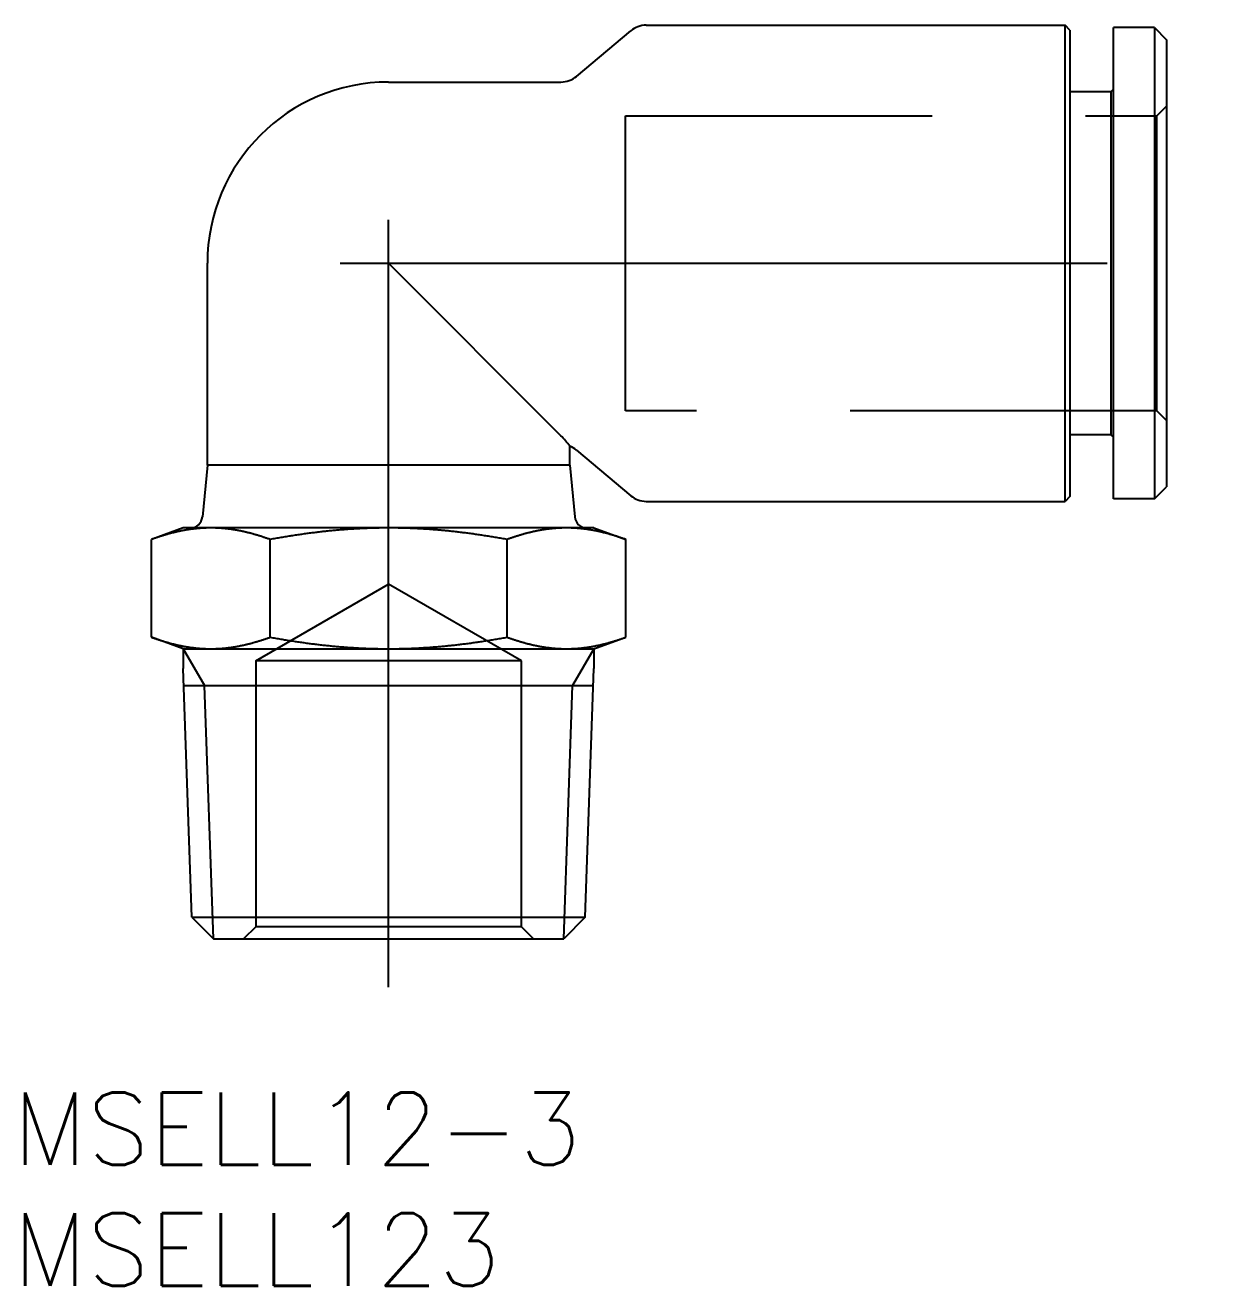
# Model space of a CAD drawing. Extents: x -15 to 88, y -14 to 40.
# Drawn here: x -15 to 34.2, y -14.4 to 37.8 of the extents above; entities that cross this region are included whole.
import ezdxf

# ---------------------------------------------------------------- set-up
doc = ezdxf.new("R2010")
doc.units = 0
doc.linetypes.add('CENTER', pattern=[50.8, 31.75, -6.35, 6.35, -6.35])
doc.linetypes.add('DASHED', pattern=[19.05, 12.7, -6.35])
doc.layers.get('0').update_dxf_attribs({"linetype": 'CONTINUOUS'})
doc.layers.add('CENTER', color=1, linetype='CENTER')
doc.styles.get("Standard").update_dxf_attribs({"font": 'txt.shx', "height": 3, "bigfont": 'bigfont.shx'})

msp = doc.modelspace()

# ---------------------------------------------------------------- linework, layer by layer
at = {"color": 7, "linetype": 'CONTINUOUS'}
for p, q in [((7.77884, 35.68403), (10.02116, 37.56597)), ((10.66403, 37.8), (28, 37.8)), ((28, 18.1), (28, 37.8)), ((28.2, 37.6), (28, 37.8)), ((28.2, 37.6), (28.2, 18.3)), ((30, 18.2), (30, 37.7)), ((31.7, 37.7), (30, 37.7)), ((31.7, 37.7), (31.7, 18.2)), ((31.7, 37.7), (32.2, 37.2)), ((32.2, 37.2), (32.2, 18.7)), ((0, 35.45), (7.13597, 35.45)), ((29.9, 35.05), (28.2, 35.05)), ((29.9, 35.05), (30, 35.15)), ((29.9, 35.05), (29.9, 20.85)), ((-7.5, 19.6), (-7.5, 27.95)), ((7.13597, 20.81403), (0, 27.95)), ((7.5, 19.6), (7.5, 20.38139)), ((29.9, 20.85), (28.2, 20.85)), ((29.9, 20.85), (30, 20.75)), ((7.77884, 20.21597), (10.02116, 18.33403)), ((-7.5, 19.6), (-7.70652, 17.45214)), ((7.5, 19.6), (-7.5, 19.6)), ((7.5, 19.6), (7.70652, 17.45214)), ((28.2, 18.3), (28, 18.1)), ((31.7, 18.2), (32.2, 18.7)), ((10.66403, 18.1), (28, 18.1)), ((31.7, 18.2), (30, 18.2)), ((-8.5, 17), (-9.81495, 16.5214)), ((8.5, 17), (-8.5, 17)), ((8.5, 17), (9.81495, 16.5214)), ((-9.81495, 12.4786), (-9.81495, 16.5214)), ((-4.90748, 12.4786), (-4.90748, 16.5214)), ((4.90748, 12.4786), (4.90748, 16.5214)), ((9.81495, 12.4786), (9.81495, 16.5214)), ((-8.5, 12), (-9.81495, 12.4786)), ((-8.5, 12), (8.5, 12)), ((-8.5, 12), (-8.5, 11.18953)), ((8.5, 12), (9.81495, 12.4786)), ((8.5, 12), (8.5, 11.18953)), ((-8.14026, 0.88793), (-8.5, 11.18953)), ((8.14026, 0.88793), (8.5, 11.18953)), ((-8.47502, 10.47409), (8.47502, 10.47409)), ((-8.14026, 0.88793), (8.14026, 0.88793)), ((-8.14026, 0.88793), (-7.25329, 0.00095)), ((8.14026, 0.88793), (7.25233, 0)), ((-7.25325, 0), (7.25233, 0))]:
    msp.add_line(p, q, dxfattribs=at)
at = {"color": 3, "linetype": 'DASHED'}
for p, q in [((31.8, 34.05), (32.2, 34.45)), ((9.8, 21.85), (9.8, 34.05)), ((9.8, 34.05), (31.8, 34.05)), ((31.8, 21.85), (31.8, 34.05)), ((31.8, 21.85), (9.8, 21.85)), ((32.2, 21.45), (31.8, 21.85)), ((-5.5, 11.5), (0, 14.67543)), ((5.5, 11.5), (0, 14.67543)), ((-5.5, 11.5), (-5.5, 0.5)), ((5.5, 11.5), (-5.5, 11.5)), ((5.5, 0.5), (5.5, 11.5)), ((-5.5, 0.5), (-6, 0)), ((5.5, 0.5), (-5.5, 0.5)), ((6, 0), (5.5, 0.5))]:
    msp.add_line(p, q, dxfattribs=at)
at = {"color": 3, "linetype": 'CONTINUOUS'}
for p, q in [((-8.5, 12), (-7.61902, 10.47409)), ((8.5, 12), (7.61902, 10.47409)), ((-7.25325, 0), (-7.61902, 10.47409)), ((7.25325, 0), (7.61902, 10.47409))]:
    msp.add_line(p, q, dxfattribs=at)
at = {"color": 7}
for points in [[(-7.36122, 17, 0), (-7.38654, 16.9999, 0), (-7.41184, 16.9998, 0), (-7.43711, 16.9995, 0), (-7.46236, 16.9991, 0), (-7.48758, 16.9986, 0), (-7.51277, 16.998, 0), (-7.53795, 16.9973, 0), (-7.5631, 16.9965, 0), (-7.58824, 16.9956, 0), (-7.61335, 16.9946, 0), (-7.63845, 16.9934, 0), (-7.66353, 16.9922, 0), (-7.6886, 16.9908, 0), (-7.71366, 16.9894, 0), (-7.7387, 16.9878, 0), (-7.76374, 16.9862, 0), (-7.78876, 16.9844, 0), (-7.81378, 16.9825, 0), (-7.83879, 16.9805, 0), (-7.8638, 16.9784, 0), (-7.8888, 16.9763, 0), (-7.9138, 16.974, 0), (-7.9388, 16.9716, 0), (-7.9638, 16.9691, 0), (-7.98879, 16.9665, 0), (-8.0138, 16.9637, 0), (-8.0388, 16.9609, 0), (-8.06381, 16.958, 0), (-8.08883, 16.955, 0), (-8.11385, 16.9519, 0), (-8.13888, 16.9486, 0), (-8.16392, 16.9453, 0), (-8.18897, 16.9419, 0), (-8.21404, 16.9383, 0), (-8.23912, 16.9347, 0), (-8.26421, 16.9309, 0), (-8.28932, 16.9271, 0), (-8.31444, 16.9231, 0), (-8.33959, 16.9191, 0), (-8.36475, 16.9149, 0), (-8.38993, 16.9107, 0), (-8.41514, 16.9063, 0), (-8.44037, 16.9018, 0), (-8.46562, 16.8973, 0), (-8.4909, 16.8926, 0), (-8.5162, 16.8878, 0), (-8.54154, 16.8829, 0), (-8.5669, 16.8779, 0), (-8.59229, 16.8728, 0), (-8.61772, 16.8676, 0), (-8.64318, 16.8623, 0), (-8.66867, 16.8569, 0), (-8.6942, 16.8514, 0), (-8.71976, 16.8458, 0), (-8.74536, 16.8401, 0), (-8.771, 16.8342, 0), (-8.79668, 16.8283, 0), (-8.8224, 16.8223, 0), (-8.84817, 16.8161, 0), (-8.87398, 16.8099, 0), (-8.89983, 16.8035, 0), (-8.92573, 16.797, 0), (-8.95168, 16.7905, 0), (-8.97768, 16.7838, 0), (-9.00372, 16.777, 0), (-9.02982, 16.7701, 0), (-9.05597, 16.7631, 0), (-9.08218, 16.756, 0), (-9.10844, 16.7488, 0), (-9.13476, 16.7414, 0), (-9.16113, 16.734, 0), (-9.18756, 16.7264, 0), (-9.21406, 16.7188, 0), (-9.24062, 16.711, 0), (-9.26724, 16.7031, 0), (-9.29392, 16.6951, 0), (-9.32067, 16.687, 0), (-9.34748, 16.6788, 0), (-9.37437, 16.6705, 0), (-9.40132, 16.662, 0), (-9.42835, 16.6535, 0), (-9.45545, 16.6448, 0), (-9.48262, 16.636, 0), (-9.50987, 16.6271, 0), (-9.53719, 16.6181, 0), (-9.56459, 16.6089, 0), (-9.59207, 16.5997, 0), (-9.61964, 16.5903, 0), (-9.64728, 16.5808, 0), (-9.67501, 16.5712, 0), (-9.70282, 16.5615, 0), (-9.73072, 16.5517, 0), (-9.75871, 16.5417, 0), (-9.78679, 16.5316, 0), (-9.81495, 16.5214, 0)], [(-4.90748, 16.5214, 0), (-4.93565, 16.5316, 0), (-4.96372, 16.5417, 0), (-4.99171, 16.5517, 0), (-5.01961, 16.5615, 0), (-5.04742, 16.5712, 0), (-5.07515, 16.5808, 0), (-5.1028, 16.5903, 0), (-5.13036, 16.5997, 0), (-5.15784, 16.6089, 0), (-5.18524, 16.6181, 0), (-5.21256, 16.6271, 0), (-5.23981, 16.636, 0), (-5.26698, 16.6448, 0), (-5.29408, 16.6535, 0), (-5.32111, 16.662, 0), (-5.34806, 16.6705, 0), (-5.37495, 16.6788, 0), (-5.40176, 16.687, 0), (-5.42851, 16.6951, 0), (-5.4552, 16.7031, 0), (-5.48182, 16.711, 0), (-5.50837, 16.7188, 0), (-5.53487, 16.7264, 0), (-5.5613, 16.734, 0), (-5.58768, 16.7414, 0), (-5.61399, 16.7488, 0), (-5.64025, 16.756, 0), (-5.66646, 16.7631, 0), (-5.69261, 16.7701, 0), (-5.71871, 16.777, 0), (-5.74476, 16.7838, 0), (-5.77075, 16.7905, 0), (-5.7967, 16.797, 0), (-5.8226, 16.8035, 0), (-5.84846, 16.8099, 0), (-5.87426, 16.8161, 0), (-5.90003, 16.8223, 0), (-5.92575, 16.8283, 0), (-5.95143, 16.8342, 0), (-5.97707, 16.8401, 0), (-6.00267, 16.8458, 0), (-6.02824, 16.8514, 0), (-6.05376, 16.8569, 0), (-6.07926, 16.8623, 0), (-6.10471, 16.8676, 0), (-6.13014, 16.8728, 0), (-6.15553, 16.8779, 0), (-6.18089, 16.8829, 0), (-6.20623, 16.8878, 0), (-6.23153, 16.8926, 0), (-6.25681, 16.8973, 0), (-6.28207, 16.9018, 0), (-6.30729, 16.9063, 0), (-6.3325, 16.9107, 0), (-6.35768, 16.9149, 0), (-6.38285, 16.9191, 0), (-6.40799, 16.9231, 0), (-6.43312, 16.9271, 0), (-6.45822, 16.9309, 0), (-6.48332, 16.9347, 0), (-6.50839, 16.9383, 0), (-6.53346, 16.9419, 0), (-6.55851, 16.9453, 0), (-6.58355, 16.9486, 0), (-6.60858, 16.9519, 0), (-6.63361, 16.955, 0), (-6.65862, 16.958, 0), (-6.68363, 16.9609, 0), (-6.70864, 16.9637, 0), (-6.73364, 16.9665, 0), (-6.75864, 16.9691, 0), (-6.78363, 16.9716, 0), (-6.80863, 16.974, 0), (-6.83363, 16.9763, 0), (-6.85863, 16.9784, 0), (-6.88364, 16.9805, 0), (-6.90865, 16.9825, 0), (-6.93367, 16.9844, 0), (-6.95869, 16.9862, 0), (-6.98373, 16.9878, 0), (-7.00877, 16.9894, 0), (-7.03383, 16.9908, 0), (-7.0589, 16.9922, 0), (-7.08398, 16.9934, 0), (-7.10908, 16.9946, 0), (-7.1342, 16.9956, 0), (-7.15933, 16.9965, 0), (-7.18448, 16.9973, 0), (-7.20966, 16.998, 0), (-7.23485, 16.9986, 0), (-7.26007, 16.9991, 0), (-7.28532, 16.9995, 0), (-7.31059, 16.9998, 0), (-7.33589, 16.9999, 0), (-7.36122, 17, 0)], [(0, 17, 0), (-0.05066, 16.9999, 0), (-0.10125, 16.9998, 0), (-0.1518, 16.9995, 0), (-0.20228, 16.9991, 0), (-0.25272, 16.9986, 0), (-0.30312, 16.998, 0), (-0.35347, 16.9973, 0), (-0.40377, 16.9965, 0), (-0.45404, 16.9956, 0), (-0.50427, 16.9946, 0), (-0.55447, 16.9934, 0), (-0.60464, 16.9922, 0), (-0.65477, 16.9908, 0), (-0.70489, 16.9894, 0), (-0.75498, 16.9878, 0), (-0.80505, 16.9862, 0), (-0.8551, 16.9844, 0), (-0.90513, 16.9825, 0), (-0.95515, 16.9805, 0), (-1.00516, 16.9784, 0), (-1.05517, 16.9763, 0), (-1.10517, 16.974, 0), (-1.15516, 16.9716, 0), (-1.20516, 16.9691, 0), (-1.25516, 16.9665, 0), (-1.30516, 16.9637, 0), (-1.35517, 16.9609, 0), (-1.40519, 16.958, 0), (-1.45522, 16.955, 0), (-1.50527, 16.9519, 0), (-1.55533, 16.9486, 0), (-1.60541, 16.9453, 0), (-1.65552, 16.9419, 0), (-1.70564, 16.9383, 0), (-1.7558, 16.9347, 0), (-1.80598, 16.9309, 0), (-1.8562, 16.9271, 0), (-1.90645, 16.9231, 0), (-1.95674, 16.9191, 0), (-2.00707, 16.9149, 0), (-2.05743, 16.9107, 0), (-2.10784, 16.9063, 0), (-2.1583, 16.9018, 0), (-2.20881, 16.8973, 0), (-2.25937, 16.8926, 0), (-2.30998, 16.8878, 0), (-2.36064, 16.8829, 0), (-2.41137, 16.8779, 0), (-2.46216, 16.8728, 0), (-2.51301, 16.8676, 0), (-2.56392, 16.8623, 0), (-2.6149, 16.8569, 0), (-2.66596, 16.8514, 0), (-2.71709, 16.8458, 0), (-2.76829, 16.8401, 0), (-2.81957, 16.8342, 0), (-2.87093, 16.8283, 0), (-2.92237, 16.8223, 0), (-2.9739, 16.8161, 0), (-3.02552, 16.8099, 0), (-3.07723, 16.8035, 0), (-3.12903, 16.797, 0), (-3.18093, 16.7905, 0), (-3.23292, 16.7838, 0), (-3.28501, 16.777, 0), (-3.33721, 16.7701, 0), (-3.38951, 16.7631, 0), (-3.44192, 16.756, 0), (-3.49445, 16.7488, 0), (-3.54708, 16.7414, 0), (-3.59983, 16.734, 0), (-3.6527, 16.7264, 0), (-3.70569, 16.7188, 0), (-3.7588, 16.711, 0), (-3.81204, 16.7031, 0), (-3.86541, 16.6951, 0), (-3.9189, 16.687, 0), (-3.97254, 16.6788, 0), (-4.02631, 16.6705, 0), (-4.08022, 16.662, 0), (-4.13427, 16.6535, 0), (-4.18846, 16.6448, 0), (-4.24281, 16.636, 0), (-4.2973, 16.6271, 0), (-4.35195, 16.6181, 0), (-4.40675, 16.6089, 0), (-4.46172, 16.5997, 0), (-4.51684, 16.5903, 0), (-4.57213, 16.5808, 0), (-4.62759, 16.5712, 0), (-4.68321, 16.5615, 0), (-4.73901, 16.5517, 0), (-4.79499, 16.5417, 0), (-4.85114, 16.5316, 0), (-4.90748, 16.5214, 0)], [(4.90748, 16.5214, 0), (4.85114, 16.5316, 0), (4.79499, 16.5417, 0), (4.73901, 16.5517, 0), (4.68321, 16.5615, 0), (4.62759, 16.5712, 0), (4.57213, 16.5808, 0), (4.51684, 16.5903, 0), (4.46172, 16.5997, 0), (4.40675, 16.6089, 0), (4.35195, 16.6181, 0), (4.2973, 16.6271, 0), (4.24281, 16.636, 0), (4.18846, 16.6448, 0), (4.13427, 16.6535, 0), (4.08022, 16.662, 0), (4.02631, 16.6705, 0), (3.97254, 16.6788, 0), (3.9189, 16.687, 0), (3.86541, 16.6951, 0), (3.81204, 16.7031, 0), (3.7588, 16.711, 0), (3.70569, 16.7188, 0), (3.6527, 16.7264, 0), (3.59983, 16.734, 0), (3.54708, 16.7414, 0), (3.49445, 16.7488, 0), (3.44192, 16.756, 0), (3.38951, 16.7631, 0), (3.33721, 16.7701, 0), (3.28501, 16.777, 0), (3.23292, 16.7838, 0), (3.18093, 16.7905, 0), (3.12903, 16.797, 0), (3.07723, 16.8035, 0), (3.02552, 16.8099, 0), (2.9739, 16.8161, 0), (2.92237, 16.8223, 0), (2.87093, 16.8283, 0), (2.81957, 16.8342, 0), (2.76829, 16.8401, 0), (2.71709, 16.8458, 0), (2.66596, 16.8514, 0), (2.6149, 16.8569, 0), (2.56392, 16.8623, 0), (2.51301, 16.8676, 0), (2.46216, 16.8728, 0), (2.41137, 16.8779, 0), (2.36064, 16.8829, 0), (2.30998, 16.8878, 0), (2.25937, 16.8926, 0), (2.20881, 16.8973, 0), (2.1583, 16.9018, 0), (2.10784, 16.9063, 0), (2.05743, 16.9107, 0), (2.00707, 16.9149, 0), (1.95674, 16.9191, 0), (1.90645, 16.9231, 0), (1.8562, 16.9271, 0), (1.80598, 16.9309, 0), (1.7558, 16.9347, 0), (1.70564, 16.9383, 0), (1.65552, 16.9419, 0), (1.60541, 16.9453, 0), (1.55533, 16.9486, 0), (1.50527, 16.9519, 0), (1.45522, 16.955, 0), (1.40519, 16.958, 0), (1.35517, 16.9609, 0), (1.30516, 16.9637, 0), (1.25516, 16.9665, 0), (1.20516, 16.9691, 0), (1.15516, 16.9716, 0), (1.10517, 16.974, 0), (1.05517, 16.9763, 0), (1.00516, 16.9784, 0), (0.95515, 16.9805, 0), (0.90513, 16.9825, 0), (0.8551, 16.9844, 0), (0.80505, 16.9862, 0), (0.75498, 16.9878, 0), (0.70489, 16.9894, 0), (0.65477, 16.9908, 0), (0.60464, 16.9922, 0), (0.55447, 16.9934, 0), (0.50427, 16.9946, 0), (0.45404, 16.9956, 0), (0.40377, 16.9965, 0), (0.35347, 16.9973, 0), (0.30312, 16.998, 0), (0.25272, 16.9986, 0), (0.20228, 16.9991, 0), (0.1518, 16.9995, 0), (0.10125, 16.9998, 0), (0.05066, 16.9999, 0), (0, 17, 0)], [(7.36122, 17, 0), (7.33589, 16.9999, 0), (7.31059, 16.9998, 0), (7.28532, 16.9995, 0), (7.26007, 16.9991, 0), (7.23485, 16.9986, 0), (7.20966, 16.998, 0), (7.18448, 16.9973, 0), (7.15933, 16.9965, 0), (7.1342, 16.9956, 0), (7.10908, 16.9946, 0), (7.08398, 16.9934, 0), (7.0589, 16.9922, 0), (7.03383, 16.9908, 0), (7.00877, 16.9894, 0), (6.98373, 16.9878, 0), (6.95869, 16.9862, 0), (6.93367, 16.9844, 0), (6.90865, 16.9825, 0), (6.88364, 16.9805, 0), (6.85863, 16.9784, 0), (6.83363, 16.9763, 0), (6.80863, 16.974, 0), (6.78363, 16.9716, 0), (6.75864, 16.9691, 0), (6.73364, 16.9665, 0), (6.70864, 16.9637, 0), (6.68363, 16.9609, 0), (6.65862, 16.958, 0), (6.63361, 16.955, 0), (6.60858, 16.9519, 0), (6.58355, 16.9486, 0), (6.55851, 16.9453, 0), (6.53346, 16.9419, 0), (6.50839, 16.9383, 0), (6.48332, 16.9347, 0), (6.45822, 16.9309, 0), (6.43312, 16.9271, 0), (6.40799, 16.9231, 0), (6.38285, 16.9191, 0), (6.35768, 16.9149, 0), (6.3325, 16.9107, 0), (6.30729, 16.9063, 0), (6.28207, 16.9018, 0), (6.25681, 16.8973, 0), (6.23153, 16.8926, 0), (6.20623, 16.8878, 0), (6.18089, 16.8829, 0), (6.15553, 16.8779, 0), (6.13014, 16.8728, 0), (6.10471, 16.8676, 0), (6.07926, 16.8623, 0), (6.05376, 16.8569, 0), (6.02824, 16.8514, 0), (6.00267, 16.8458, 0), (5.97707, 16.8401, 0), (5.95143, 16.8342, 0), (5.92575, 16.8283, 0), (5.90003, 16.8223, 0), (5.87426, 16.8161, 0), (5.84846, 16.8099, 0), (5.8226, 16.8035, 0), (5.7967, 16.797, 0), (5.77075, 16.7905, 0), (5.74476, 16.7838, 0), (5.71871, 16.777, 0), (5.69261, 16.7701, 0), (5.66646, 16.7631, 0), (5.64025, 16.756, 0), (5.61399, 16.7488, 0), (5.58768, 16.7414, 0), (5.5613, 16.734, 0), (5.53487, 16.7264, 0), (5.50837, 16.7188, 0), (5.48182, 16.711, 0), (5.4552, 16.7031, 0), (5.42851, 16.6951, 0), (5.40176, 16.687, 0), (5.37495, 16.6788, 0), (5.34806, 16.6705, 0), (5.32111, 16.662, 0), (5.29408, 16.6535, 0), (5.26698, 16.6448, 0), (5.23981, 16.636, 0), (5.21256, 16.6271, 0), (5.18524, 16.6181, 0), (5.15784, 16.6089, 0), (5.13036, 16.5997, 0), (5.1028, 16.5903, 0), (5.07515, 16.5808, 0), (5.04742, 16.5712, 0), (5.01961, 16.5615, 0), (4.99171, 16.5517, 0), (4.96372, 16.5417, 0), (4.93565, 16.5316, 0), (4.90748, 16.5214, 0)], [(9.81495, 16.5214, 0), (9.78679, 16.5316, 0), (9.75871, 16.5417, 0), (9.73072, 16.5517, 0), (9.70282, 16.5615, 0), (9.67501, 16.5712, 0), (9.64728, 16.5808, 0), (9.61964, 16.5903, 0), (9.59207, 16.5997, 0), (9.56459, 16.6089, 0), (9.53719, 16.6181, 0), (9.50987, 16.6271, 0), (9.48262, 16.636, 0), (9.45545, 16.6448, 0), (9.42835, 16.6535, 0), (9.40132, 16.662, 0), (9.37437, 16.6705, 0), (9.34748, 16.6788, 0), (9.32067, 16.687, 0), (9.29392, 16.6951, 0), (9.26724, 16.7031, 0), (9.24062, 16.711, 0), (9.21406, 16.7188, 0), (9.18756, 16.7264, 0), (9.16113, 16.734, 0), (9.13476, 16.7414, 0), (9.10844, 16.7488, 0), (9.08218, 16.756, 0), (9.05597, 16.7631, 0), (9.02982, 16.7701, 0), (9.00372, 16.777, 0), (8.97768, 16.7838, 0), (8.95168, 16.7905, 0), (8.92573, 16.797, 0), (8.89983, 16.8035, 0), (8.87398, 16.8099, 0), (8.84817, 16.8161, 0), (8.8224, 16.8223, 0), (8.79668, 16.8283, 0), (8.771, 16.8342, 0), (8.74536, 16.8401, 0), (8.71976, 16.8458, 0), (8.6942, 16.8514, 0), (8.66867, 16.8569, 0), (8.64318, 16.8623, 0), (8.61772, 16.8676, 0), (8.59229, 16.8728, 0), (8.5669, 16.8779, 0), (8.54154, 16.8829, 0), (8.5162, 16.8878, 0), (8.4909, 16.8926, 0), (8.46562, 16.8973, 0), (8.44037, 16.9018, 0), (8.41514, 16.9063, 0), (8.38993, 16.9107, 0), (8.36475, 16.9149, 0), (8.33959, 16.9191, 0), (8.31444, 16.9231, 0), (8.28932, 16.9271, 0), (8.26421, 16.9309, 0), (8.23912, 16.9347, 0), (8.21404, 16.9383, 0), (8.18897, 16.9419, 0), (8.16392, 16.9453, 0), (8.13888, 16.9486, 0), (8.11385, 16.9519, 0), (8.08883, 16.955, 0), (8.06381, 16.958, 0), (8.0388, 16.9609, 0), (8.0138, 16.9637, 0), (7.98879, 16.9665, 0), (7.9638, 16.9691, 0), (7.9388, 16.9716, 0), (7.9138, 16.974, 0), (7.8888, 16.9763, 0), (7.8638, 16.9784, 0), (7.83879, 16.9805, 0), (7.81378, 16.9825, 0), (7.78876, 16.9844, 0), (7.76374, 16.9862, 0), (7.7387, 16.9878, 0), (7.71366, 16.9894, 0), (7.6886, 16.9908, 0), (7.66353, 16.9922, 0), (7.63845, 16.9934, 0), (7.61335, 16.9946, 0), (7.58824, 16.9956, 0), (7.5631, 16.9965, 0), (7.53795, 16.9973, 0), (7.51277, 16.998, 0), (7.48758, 16.9986, 0), (7.46236, 16.9991, 0), (7.43711, 16.9995, 0), (7.41184, 16.9998, 0), (7.38654, 16.9999, 0), (7.36122, 17, 0)], [(-9.81495, 12.4786, 0), (-9.78701, 12.4685, 0), (-9.75915, 12.4585, 0), (-9.73137, 12.4486, 0), (-9.70368, 12.4388, 0), (-9.67606, 12.4291, 0), (-9.64853, 12.4196, 0), (-9.62107, 12.4102, 0), (-9.59369, 12.4009, 0), (-9.56638, 12.3917, 0), (-9.53915, 12.3826, 0), (-9.51199, 12.3736, 0), (-9.4849, 12.3647, 0), (-9.45789, 12.356, 0), (-9.43094, 12.3474, 0), (-9.40405, 12.3388, 0), (-9.37724, 12.3304, 0), (-9.35049, 12.3221, 0), (-9.3238, 12.3139, 0), (-9.29717, 12.3059, 0), (-9.27061, 12.2979, 0), (-9.2441, 12.29, 0), (-9.21765, 12.2823, 0), (-9.19126, 12.2746, 0), (-9.16492, 12.2671, 0), (-9.13864, 12.2597, 0), (-9.11242, 12.2523, 0), (-9.08624, 12.2451, 0), (-9.06012, 12.238, 0), (-9.03404, 12.231, 0), (-9.00801, 12.2241, 0), (-8.98203, 12.2173, 0), (-8.9561, 12.2107, 0), (-8.93021, 12.2041, 0), (-8.90436, 12.1976, 0), (-8.87856, 12.1913, 0), (-8.85279, 12.185, 0), (-8.82707, 12.1788, 0), (-8.80138, 12.1728, 0), (-8.77573, 12.1669, 0), (-8.75012, 12.161, 0), (-8.72454, 12.1553, 0), (-8.699, 12.1496, 0), (-8.67349, 12.1441, 0), (-8.64801, 12.1387, 0), (-8.62255, 12.1334, 0), (-8.59713, 12.1282, 0), (-8.57174, 12.123, 0), (-8.54637, 12.118, 0), (-8.52103, 12.1131, 0), (-8.49571, 12.1083, 0), (-8.47041, 12.1036, 0), (-8.44514, 12.099, 0), (-8.41988, 12.0945, 0), (-8.39465, 12.0901, 0), (-8.36943, 12.0859, 0), (-8.34423, 12.0817, 0), (-8.31905, 12.0776, 0), (-8.29387, 12.0736, 0), (-8.26872, 12.0697, 0), (-8.24357, 12.066, 0), (-8.21844, 12.0623, 0), (-8.19331, 12.0587, 0), (-8.16819, 12.0553, 0), (-8.14308, 12.0519, 0), (-8.11798, 12.0487, 0), (-8.09288, 12.0455, 0), (-8.06778, 12.0425, 0), (-8.04269, 12.0395, 0), (-8.01759, 12.0367, 0), (-7.9925, 12.0339, 0), (-7.9674, 12.0313, 0), (-7.9423, 12.0288, 0), (-7.9172, 12.0264, 0), (-7.89209, 12.024, 0), (-7.86697, 12.0218, 0), (-7.84185, 12.0197, 0), (-7.81672, 12.0177, 0), (-7.79157, 12.0158, 0), (-7.76642, 12.014, 0), (-7.74125, 12.0123, 0), (-7.71607, 12.0108, 0), (-7.69087, 12.0093, 0), (-7.66565, 12.0079, 0), (-7.64042, 12.0067, 0), (-7.61516, 12.0055, 0), (-7.58988, 12.0045, 0), (-7.56459, 12.0035, 0), (-7.53926, 12.0027, 0), (-7.51391, 12.002, 0), (-7.48854, 12.0014, 0), (-7.46314, 12.0009, 0), (-7.4377, 12.0005, 0), (-7.41224, 12.0002, 0), (-7.38675, 12.0001, 0), (-7.36122, 12, 0)], [(-7.36122, 12, 0), (-7.33569, 12.0001, 0), (-7.31019, 12.0002, 0), (-7.28473, 12.0005, 0), (-7.25929, 12.0009, 0), (-7.23389, 12.0014, 0), (-7.20852, 12.002, 0), (-7.18317, 12.0027, 0), (-7.15785, 12.0035, 0), (-7.13255, 12.0045, 0), (-7.10727, 12.0055, 0), (-7.08202, 12.0067, 0), (-7.05678, 12.0079, 0), (-7.03157, 12.0093, 0), (-7.00637, 12.0108, 0), (-6.98118, 12.0123, 0), (-6.95601, 12.014, 0), (-6.93086, 12.0158, 0), (-6.90571, 12.0177, 0), (-6.88058, 12.0197, 0), (-6.85546, 12.0218, 0), (-6.83034, 12.024, 0), (-6.80523, 12.0264, 0), (-6.78013, 12.0288, 0), (-6.75503, 12.0313, 0), (-6.72993, 12.0339, 0), (-6.70484, 12.0367, 0), (-6.67975, 12.0395, 0), (-6.65465, 12.0425, 0), (-6.62955, 12.0455, 0), (-6.60445, 12.0487, 0), (-6.57935, 12.0519, 0), (-6.55424, 12.0553, 0), (-6.52912, 12.0587, 0), (-6.504, 12.0623, 0), (-6.47886, 12.066, 0), (-6.45372, 12.0697, 0), (-6.42856, 12.0736, 0), (-6.40339, 12.0776, 0), (-6.3782, 12.0817, 0), (-6.353, 12.0859, 0), (-6.32778, 12.0901, 0), (-6.30255, 12.0945, 0), (-6.27729, 12.099, 0), (-6.25202, 12.1036, 0), (-6.22672, 12.1083, 0), (-6.2014, 12.1131, 0), (-6.17606, 12.118, 0), (-6.15069, 12.123, 0), (-6.1253, 12.1282, 0), (-6.09988, 12.1334, 0), (-6.07443, 12.1387, 0), (-6.04895, 12.1441, 0), (-6.02343, 12.1496, 0), (-5.99789, 12.1553, 0), (-5.97231, 12.161, 0), (-5.9467, 12.1669, 0), (-5.92105, 12.1728, 0), (-5.89536, 12.1788, 0), (-5.86964, 12.185, 0), (-5.84388, 12.1913, 0), (-5.81807, 12.1976, 0), (-5.79222, 12.2041, 0), (-5.76633, 12.2107, 0), (-5.7404, 12.2173, 0), (-5.71442, 12.2241, 0), (-5.68839, 12.231, 0), (-5.66232, 12.238, 0), (-5.63619, 12.2451, 0), (-5.61002, 12.2523, 0), (-5.58379, 12.2597, 0), (-5.55751, 12.2671, 0), (-5.53117, 12.2746, 0), (-5.50478, 12.2823, 0), (-5.47833, 12.29, 0), (-5.45183, 12.2979, 0), (-5.42526, 12.3059, 0), (-5.39863, 12.3139, 0), (-5.37195, 12.3221, 0), (-5.34519, 12.3304, 0), (-5.31838, 12.3388, 0), (-5.2915, 12.3474, 0), (-5.26455, 12.356, 0), (-5.23753, 12.3647, 0), (-5.21044, 12.3736, 0), (-5.18328, 12.3826, 0), (-5.15605, 12.3917, 0), (-5.12874, 12.4009, 0), (-5.10136, 12.4102, 0), (-5.07391, 12.4196, 0), (-5.04637, 12.4291, 0), (-5.01876, 12.4388, 0), (-4.99106, 12.4486, 0), (-4.96328, 12.4585, 0), (-4.93542, 12.4685, 0), (-4.90748, 12.4786, 0)], [(-4.90748, 12.4786, 0), (-4.85159, 12.4685, 0), (-4.79586, 12.4585, 0), (-4.74031, 12.4486, 0), (-4.68492, 12.4388, 0), (-4.62969, 12.4291, 0), (-4.57462, 12.4196, 0), (-4.5197, 12.4102, 0), (-4.46494, 12.4009, 0), (-4.41033, 12.3917, 0), (-4.35587, 12.3826, 0), (-4.30155, 12.3736, 0), (-4.24737, 12.3647, 0), (-4.19334, 12.356, 0), (-4.13944, 12.3474, 0), (-4.08568, 12.3388, 0), (-4.03204, 12.3304, 0), (-3.97854, 12.3221, 0), (-3.92516, 12.3139, 0), (-3.87191, 12.3059, 0), (-3.81878, 12.2979, 0), (-3.76577, 12.29, 0), (-3.71287, 12.2823, 0), (-3.66009, 12.2746, 0), (-3.60742, 12.2671, 0), (-3.55486, 12.2597, 0), (-3.5024, 12.2523, 0), (-3.45005, 12.2451, 0), (-3.3978, 12.238, 0), (-3.34565, 12.231, 0), (-3.29359, 12.2241, 0), (-3.24163, 12.2173, 0), (-3.18976, 12.2107, 0), (-3.13798, 12.2041, 0), (-3.08629, 12.1976, 0), (-3.03468, 12.1913, 0), (-2.98315, 12.185, 0), (-2.9317, 12.1788, 0), (-2.88033, 12.1728, 0), (-2.82903, 12.1669, 0), (-2.77781, 12.161, 0), (-2.72665, 12.1553, 0), (-2.67556, 12.1496, 0), (-2.62454, 12.1441, 0), (-2.57358, 12.1387, 0), (-2.52268, 12.1334, 0), (-2.47183, 12.1282, 0), (-2.42104, 12.123, 0), (-2.37031, 12.118, 0), (-2.31962, 12.1131, 0), (-2.26898, 12.1083, 0), (-2.21839, 12.1036, 0), (-2.16784, 12.099, 0), (-2.11733, 12.0945, 0), (-2.06686, 12.0901, 0), (-2.01643, 12.0859, 0), (-1.96603, 12.0817, 0), (-1.91566, 12.0776, 0), (-1.86532, 12.0736, 0), (-1.815, 12.0697, 0), (-1.76471, 12.066, 0), (-1.71444, 12.0623, 0), (-1.66419, 12.0587, 0), (-1.61395, 12.0553, 0), (-1.56373, 12.0519, 0), (-1.51352, 12.0487, 0), (-1.46332, 12.0455, 0), (-1.41313, 12.0425, 0), (-1.36294, 12.0395, 0), (-1.31275, 12.0367, 0), (-1.26256, 12.0339, 0), (-1.21237, 12.0313, 0), (-1.16217, 12.0288, 0), (-1.11197, 12.0264, 0), (-1.06175, 12.024, 0), (-1.01152, 12.0218, 0), (-0.96127, 12.0197, 0), (-0.911, 12.0177, 0), (-0.86072, 12.0158, 0), (-0.81041, 12.014, 0), (-0.76007, 12.0123, 0), (-0.7097, 12.0108, 0), (-0.6593, 12.0093, 0), (-0.60887, 12.0079, 0), (-0.5584, 12.0067, 0), (-0.50789, 12.0055, 0), (-0.45734, 12.0045, 0), (-0.40674, 12.0035, 0), (-0.35609, 12.0027, 0), (-0.3054, 12.002, 0), (-0.25465, 12.0014, 0), (-0.20384, 12.0009, 0), (-0.15298, 12.0005, 0), (-0.10205, 12.0002, 0), (-0.05106, 12.0001, 0), (0, 12, 0)], [(0, 12, 0), (0.05106, 12.0001, 0), (0.10205, 12.0002, 0), (0.15298, 12.0005, 0), (0.20384, 12.0009, 0), (0.25465, 12.0014, 0), (0.3054, 12.002, 0), (0.35609, 12.0027, 0), (0.40674, 12.0035, 0), (0.45734, 12.0045, 0), (0.50789, 12.0055, 0), (0.5584, 12.0067, 0), (0.60887, 12.0079, 0), (0.6593, 12.0093, 0), (0.7097, 12.0108, 0), (0.76007, 12.0123, 0), (0.81041, 12.014, 0), (0.86072, 12.0158, 0), (0.911, 12.0177, 0), (0.96127, 12.0197, 0), (1.01152, 12.0218, 0), (1.06175, 12.024, 0), (1.11197, 12.0264, 0), (1.16217, 12.0288, 0), (1.21237, 12.0313, 0), (1.26256, 12.0339, 0), (1.31275, 12.0367, 0), (1.36294, 12.0395, 0), (1.41313, 12.0425, 0), (1.46332, 12.0455, 0), (1.51352, 12.0487, 0), (1.56373, 12.0519, 0), (1.61395, 12.0553, 0), (1.66419, 12.0587, 0), (1.71444, 12.0623, 0), (1.76471, 12.066, 0), (1.815, 12.0697, 0), (1.86532, 12.0736, 0), (1.91566, 12.0776, 0), (1.96603, 12.0817, 0), (2.01643, 12.0859, 0), (2.06686, 12.0901, 0), (2.11733, 12.0945, 0), (2.16784, 12.099, 0), (2.21839, 12.1036, 0), (2.26898, 12.1083, 0), (2.31962, 12.1131, 0), (2.37031, 12.118, 0), (2.42104, 12.123, 0), (2.47183, 12.1282, 0), (2.52268, 12.1334, 0), (2.57358, 12.1387, 0), (2.62454, 12.1441, 0), (2.67556, 12.1496, 0), (2.72665, 12.1553, 0), (2.77781, 12.161, 0), (2.82903, 12.1669, 0), (2.88033, 12.1728, 0), (2.9317, 12.1788, 0), (2.98315, 12.185, 0), (3.03468, 12.1913, 0), (3.08629, 12.1976, 0), (3.13798, 12.2041, 0), (3.18976, 12.2107, 0), (3.24163, 12.2173, 0), (3.29359, 12.2241, 0), (3.34565, 12.231, 0), (3.3978, 12.238, 0), (3.45005, 12.2451, 0), (3.5024, 12.2523, 0), (3.55486, 12.2597, 0), (3.60742, 12.2671, 0), (3.66009, 12.2746, 0), (3.71287, 12.2823, 0), (3.76577, 12.29, 0), (3.81878, 12.2979, 0), (3.87191, 12.3059, 0), (3.92516, 12.3139, 0), (3.97854, 12.3221, 0), (4.03204, 12.3304, 0), (4.08568, 12.3388, 0), (4.13944, 12.3474, 0), (4.19334, 12.356, 0), (4.24737, 12.3647, 0), (4.30155, 12.3736, 0), (4.35587, 12.3826, 0), (4.41033, 12.3917, 0), (4.46494, 12.4009, 0), (4.5197, 12.4102, 0), (4.57462, 12.4196, 0), (4.62969, 12.4291, 0), (4.68492, 12.4388, 0), (4.74031, 12.4486, 0), (4.79586, 12.4585, 0), (4.85159, 12.4685, 0), (4.90748, 12.4786, 0)], [(4.90748, 12.4786, 0), (4.93542, 12.4685, 0), (4.96328, 12.4585, 0), (4.99106, 12.4486, 0), (5.01876, 12.4388, 0), (5.04637, 12.4291, 0), (5.07391, 12.4196, 0), (5.10136, 12.4102, 0), (5.12874, 12.4009, 0), (5.15605, 12.3917, 0), (5.18328, 12.3826, 0), (5.21044, 12.3736, 0), (5.23753, 12.3647, 0), (5.26455, 12.356, 0), (5.2915, 12.3474, 0), (5.31838, 12.3388, 0), (5.34519, 12.3304, 0), (5.37195, 12.3221, 0), (5.39863, 12.3139, 0), (5.42526, 12.3059, 0), (5.45183, 12.2979, 0), (5.47833, 12.29, 0), (5.50478, 12.2823, 0), (5.53117, 12.2746, 0), (5.55751, 12.2671, 0), (5.58379, 12.2597, 0), (5.61002, 12.2523, 0), (5.63619, 12.2451, 0), (5.66232, 12.238, 0), (5.68839, 12.231, 0), (5.71442, 12.2241, 0), (5.7404, 12.2173, 0), (5.76633, 12.2107, 0), (5.79222, 12.2041, 0), (5.81807, 12.1976, 0), (5.84388, 12.1913, 0), (5.86964, 12.185, 0), (5.89536, 12.1788, 0), (5.92105, 12.1728, 0), (5.9467, 12.1669, 0), (5.97231, 12.161, 0), (5.99789, 12.1553, 0), (6.02343, 12.1496, 0), (6.04895, 12.1441, 0), (6.07443, 12.1387, 0), (6.09988, 12.1334, 0), (6.1253, 12.1282, 0), (6.15069, 12.123, 0), (6.17606, 12.118, 0), (6.2014, 12.1131, 0), (6.22672, 12.1083, 0), (6.25202, 12.1036, 0), (6.27729, 12.099, 0), (6.30255, 12.0945, 0), (6.32778, 12.0901, 0), (6.353, 12.0859, 0), (6.3782, 12.0817, 0), (6.40339, 12.0776, 0), (6.42856, 12.0736, 0), (6.45372, 12.0697, 0), (6.47886, 12.066, 0), (6.504, 12.0623, 0), (6.52912, 12.0587, 0), (6.55424, 12.0553, 0), (6.57935, 12.0519, 0), (6.60445, 12.0487, 0), (6.62955, 12.0455, 0), (6.65465, 12.0425, 0), (6.67975, 12.0395, 0), (6.70484, 12.0367, 0), (6.72993, 12.0339, 0), (6.75503, 12.0313, 0), (6.78013, 12.0288, 0), (6.80523, 12.0264, 0), (6.83034, 12.024, 0), (6.85546, 12.0218, 0), (6.88058, 12.0197, 0), (6.90571, 12.0177, 0), (6.93086, 12.0158, 0), (6.95601, 12.014, 0), (6.98118, 12.0123, 0), (7.00637, 12.0108, 0), (7.03157, 12.0093, 0), (7.05678, 12.0079, 0), (7.08202, 12.0067, 0), (7.10727, 12.0055, 0), (7.13255, 12.0045, 0), (7.15785, 12.0035, 0), (7.18317, 12.0027, 0), (7.20852, 12.002, 0), (7.23389, 12.0014, 0), (7.25929, 12.0009, 0), (7.28473, 12.0005, 0), (7.31019, 12.0002, 0), (7.33569, 12.0001, 0), (7.36122, 12, 0)], [(7.36122, 12, 0), (7.38675, 12.0001, 0), (7.41224, 12.0002, 0), (7.4377, 12.0005, 0), (7.46314, 12.0009, 0), (7.48854, 12.0014, 0), (7.51391, 12.002, 0), (7.53926, 12.0027, 0), (7.56459, 12.0035, 0), (7.58988, 12.0045, 0), (7.61516, 12.0055, 0), (7.64042, 12.0067, 0), (7.66565, 12.0079, 0), (7.69087, 12.0093, 0), (7.71607, 12.0108, 0), (7.74125, 12.0123, 0), (7.76642, 12.014, 0), (7.79157, 12.0158, 0), (7.81672, 12.0177, 0), (7.84185, 12.0197, 0), (7.86697, 12.0218, 0), (7.89209, 12.024, 0), (7.9172, 12.0264, 0), (7.9423, 12.0288, 0), (7.9674, 12.0313, 0), (7.9925, 12.0339, 0), (8.01759, 12.0367, 0), (8.04269, 12.0395, 0), (8.06778, 12.0425, 0), (8.09288, 12.0455, 0), (8.11798, 12.0487, 0), (8.14308, 12.0519, 0), (8.16819, 12.0553, 0), (8.19331, 12.0587, 0), (8.21844, 12.0623, 0), (8.24357, 12.066, 0), (8.26872, 12.0697, 0), (8.29387, 12.0736, 0), (8.31905, 12.0776, 0), (8.34423, 12.0817, 0), (8.36943, 12.0859, 0), (8.39465, 12.0901, 0), (8.41988, 12.0945, 0), (8.44514, 12.099, 0), (8.47041, 12.1036, 0), (8.49571, 12.1083, 0), (8.52103, 12.1131, 0), (8.54637, 12.118, 0), (8.57174, 12.123, 0), (8.59713, 12.1282, 0), (8.62255, 12.1334, 0), (8.64801, 12.1387, 0), (8.67349, 12.1441, 0), (8.699, 12.1496, 0), (8.72454, 12.1553, 0), (8.75012, 12.161, 0), (8.77573, 12.1669, 0), (8.80138, 12.1728, 0), (8.82707, 12.1788, 0), (8.85279, 12.185, 0), (8.87856, 12.1913, 0), (8.90436, 12.1976, 0), (8.93021, 12.2041, 0), (8.9561, 12.2107, 0), (8.98203, 12.2173, 0), (9.00801, 12.2241, 0), (9.03404, 12.231, 0), (9.06012, 12.238, 0), (9.08624, 12.2451, 0), (9.11242, 12.2523, 0), (9.13864, 12.2597, 0), (9.16492, 12.2671, 0), (9.19126, 12.2746, 0), (9.21765, 12.2823, 0), (9.2441, 12.29, 0), (9.27061, 12.2979, 0), (9.29717, 12.3059, 0), (9.3238, 12.3139, 0), (9.35049, 12.3221, 0), (9.37724, 12.3304, 0), (9.40405, 12.3388, 0), (9.43094, 12.3474, 0), (9.45789, 12.356, 0), (9.4849, 12.3647, 0), (9.51199, 12.3736, 0), (9.53915, 12.3826, 0), (9.56638, 12.3917, 0), (9.59369, 12.4009, 0), (9.62107, 12.4102, 0), (9.64853, 12.4196, 0), (9.67606, 12.4291, 0), (9.70368, 12.4388, 0), (9.73137, 12.4486, 0), (9.75915, 12.4585, 0), (9.78701, 12.4685, 0), (9.81495, 12.4786, 0)]]:
    msp.add_polyline3d(points, dxfattribs=at)
at = {"color": 7, "linetype": 'CONTINUOUS'}
for centre, radius, start, end in [((10.66403, 36.8), 1, 90, 130.006256), ((7.13597, 36.45), 1, 270, 310.006256), ((0, 27.95), 7.5, 90, 180), ((4.46278, 18.19532), 3.74214, 35.744859, 44.410277), ((7.13597, 19.45), 1, 49.993744, 68.651974), ((10.66403, 19.1), 1, 229.993744, 270), ((-8.20423, 17.5), 0.5, 270, 354.507675), ((8.20423, 17.5), 0.5, 185.492325, 270)]:
    msp.add_arc(centre, radius, start, end, dxfattribs=at)
at = {"layer": 'CENTER', "color": 1, "linetype": 'CENTER'}
for p, q in [((0, -2), (0, 29.95)), ((-2, 27.95), (34.2, 27.95))]:
    msp.add_line(p, q, dxfattribs=at)

# ---------------------------------------------------------------- texts
at = {"color": 7, "linetype": 'CONTINUOUS'}
for s, p in [('MSELL12-3', (-15.55593, -9.35739)), ('MSELL123', (-15.55593, -14.35739))]:
    msp.add_text(s, height=3, dxfattribs=at).set_placement(p)

doc.saveas('drawing.dxf')
